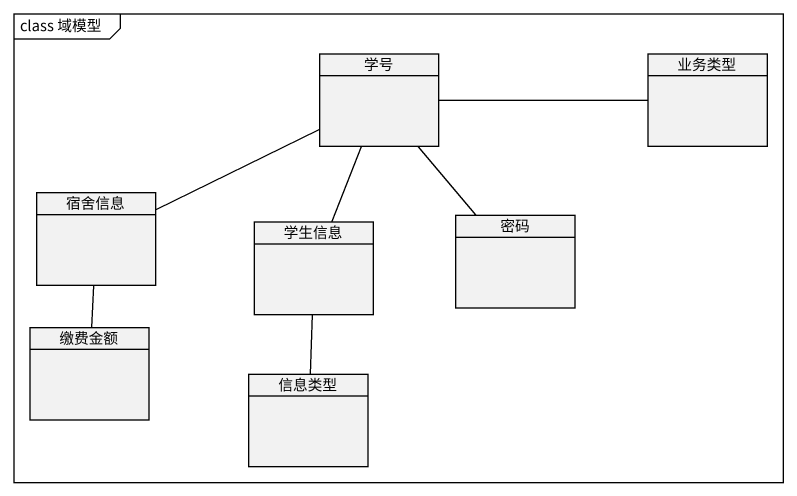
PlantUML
@startuml
mainframe class 域模型
hide circle
hide empty members
class 学号
class 业务类型
class 宿舍信息
class 学生信息
class 密码
class 缴费金额
class 信息类型
学号 -right- 业务类型
学号 -- 学生信息
宿舍信息 -right- 学号
学生信息 -- 信息类型
密码 -up- 学号
缴费金额 -up- 宿舍信息
@enduml
